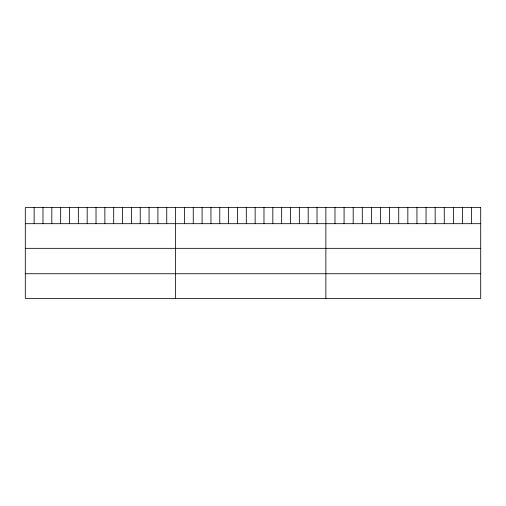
<?xml version="1.0" encoding="UTF-8"?>
<svg xmlns="http://www.w3.org/2000/svg" width="506" height="506" viewBox="0 0 506 506"><rect width="100%" height="100%" fill="white"/><g stroke="black" fill="none" stroke-linecap="round" stroke-linejoin="round"><path stroke-width="0.76" d="M25.3 223.684L480.7 223.684M25.3 248.338L480.7 248.338M25.3 273.74L480.7 273.74M471.592 207.612L471.592 223.684M462.484 207.612L462.484 223.684M453.376 207.612L453.376 223.684M444.268 207.612L444.268 223.684M435.16 207.612L435.16 223.684M426.052 207.612L426.052 223.684M416.944 207.612L416.944 223.684M407.836 207.612L407.836 223.684M398.728 207.612L398.728 223.684M389.62 207.612L389.62 223.684M380.512 207.612L380.512 223.684M371.404 207.612L371.404 223.684M362.296 207.612L362.296 223.684M353.188 207.612L353.188 223.684M344.08 207.612L344.08 223.684M334.972 207.612L334.972 223.684M325.864 207.612L325.864 298.388M317.022 207.612L317.022 223.684M308.186 207.612L308.186 223.684M299.343 207.612L299.343 223.684M290.501 207.612L290.501 223.684M281.665 207.612L281.665 223.684M272.823 207.612L272.823 223.684M263.98 207.612L263.98 223.684M255.144 207.612L255.144 223.684M246.302 207.612L246.302 223.684M237.466 207.612L237.466 223.684M228.623 207.612L228.623 223.684M219.781 207.612L219.781 223.684M210.945 207.612L210.945 223.684M202.103 207.612L202.103 223.684M193.26 207.612L193.26 223.684M184.424 207.612L184.424 223.684M175.582 207.612L175.582 298.388M166.74 207.612L166.74 223.684M157.904 207.612L157.904 223.684M149.061 207.612L149.061 223.684M140.219 207.612L140.219 223.684M131.383 207.612L131.383 223.684M122.541 207.612L122.541 223.684M113.698 207.612L113.698 223.684M104.862 207.612L104.862 223.684M96.02 207.612L96.02 223.684M87.184 207.612L87.184 223.684M78.341 207.612L78.341 223.684M69.499 207.612L69.499 223.684M60.663 207.612L60.663 223.684M51.821 207.612L51.821 223.684M42.978 207.612L42.978 223.684M34.142 207.612L34.142 223.684M480.7 207.612L25.3 207.612L25.3 298.388L480.7 298.388L480.7 207.612"/></g></svg>
